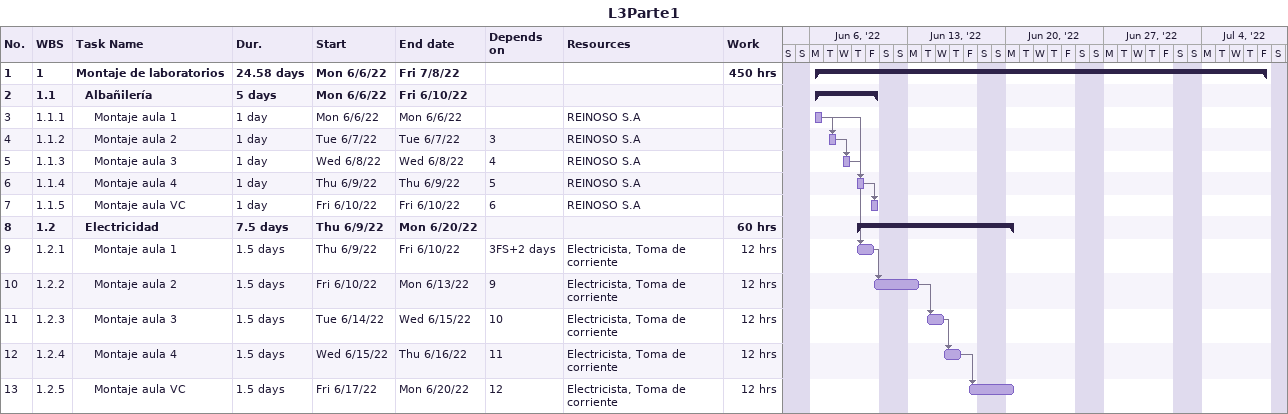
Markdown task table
L3Parte1

| ID | WBS | Task | Duration | Start | Finish | Predecessors | Resources | Work (h) |
|---|---|---|---|---|---|---|---|---|
| 1 | 1 | **Montaje de laboratorios** | 24.58d | 2022-06-06 | 2022-07-08 |  |  | 450 |
| 2 | 1.1 | **Albañilería** | 5d | 2022-06-06 | 2022-06-10 |  |  |  |
| 3 | 1.1.1 | Montaje aula 1 | 1d | 2022-06-06 | 2022-06-06 |  | REINOSO S.A |  |
| 4 | 1.1.2 | Montaje aula 2 | 1d | 2022-06-07 | 2022-06-07 | 3 | REINOSO S.A |  |
| 5 | 1.1.3 | Montaje aula 3 | 1d | 2022-06-08 | 2022-06-08 | 4 | REINOSO S.A |  |
| 6 | 1.1.4 | Montaje aula 4 | 1d | 2022-06-09 | 2022-06-09 | 5 | REINOSO S.A |  |
| 7 | 1.1.5 | Montaje aula VC | 1d | 2022-06-10 | 2022-06-10 | 6 | REINOSO S.A |  |
| 8 | 1.2 | **Electricidad** | 7.5d | 2022-06-09 | 2022-06-20 |  |  | 60 |
| 9 | 1.2.1 | Montaje aula 1 | 1.5d | 2022-06-09 | 2022-06-10 | 3FS+2d | Electricista, Toma de corriente | 12 |
| 10 | 1.2.2 | Montaje aula 2 | 1.5d | 2022-06-10 | 2022-06-13 | 9 | Electricista, Toma de corriente | 12 |
| 11 | 1.2.3 | Montaje aula 3 | 1.5d | 2022-06-14 | 2022-06-15 | 10 | Electricista, Toma de corriente | 12 |
| 12 | 1.2.4 | Montaje aula 4 | 1.5d | 2022-06-15 | 2022-06-16 | 11 | Electricista, Toma de corriente | 12 |
| 13 | 1.2.5 | Montaje aula VC | 1.5d | 2022-06-17 | 2022-06-20 | 12 | Electricista, Toma de corriente | 12 |
